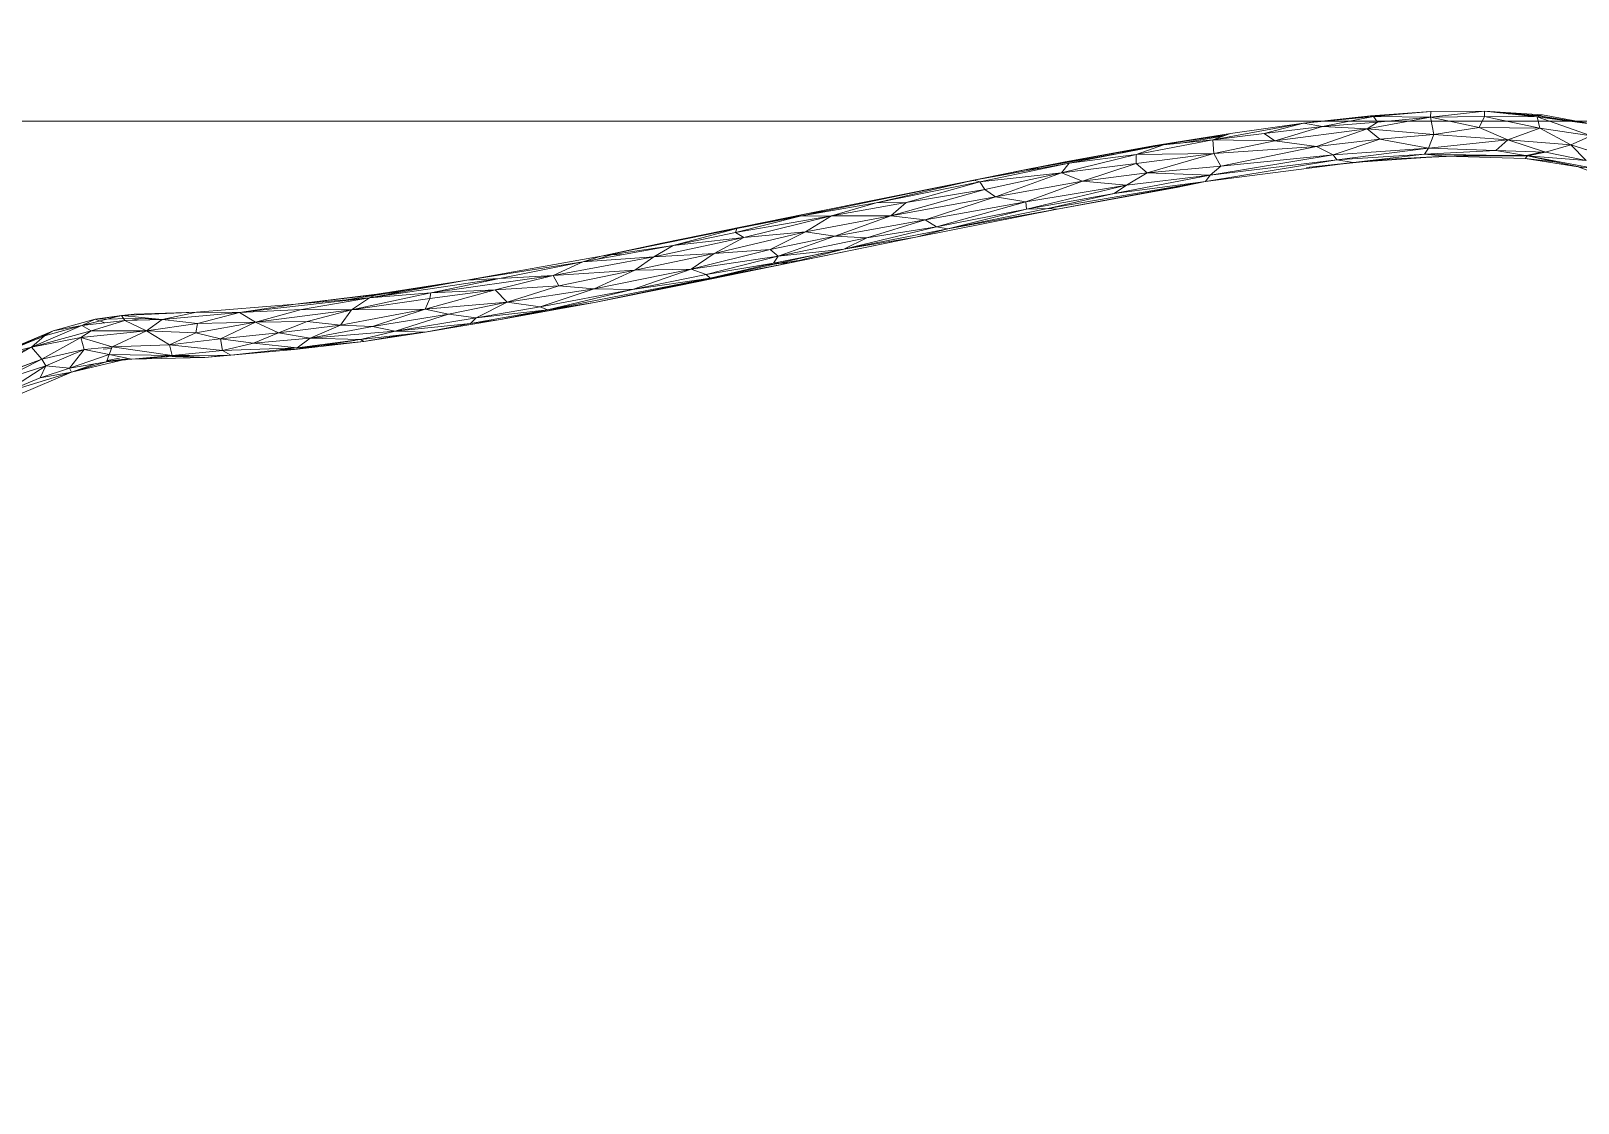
# Model space of a CAD drawing. Header units: inches. Extents: x -1767 to 184, y -1065 to 157.
# Drawn here: x -700.45 to -691.51, y -215.67 to -209.48 of the extents above; entities that cross this region are included whole.
import ezdxf

# ---------------------------------------------------------------- set-up
doc = ezdxf.new("R2010")
doc.units = ezdxf.units.IN
doc.header["$MEASUREMENT"] = 0
for name, color, linetype, lineweight in [('A-DETL-GENF', 92, 'Continuous', 9), ('E-LITE-EQPM', 33, 'Continuous', 9), ('G-IMPT', 8, 'Continuous', 9)]:
    doc.layers.add(name, color=color, linetype=linetype, lineweight=lineweight)

# ---------------------------------------------------------------- blocks, each defined once
blk = doc.blocks.new('flos_pendant16 - flos_pendant - 3D View - _3D__dwg_FLOS_AIM_Pendant_Lamps_dwg-2425-_3D_-5700993-FIRST FLOOR')
at = {"layer": 'G-IMPT'}
for p, q in [((29.418, 14.076), (28.189, 13.851)), ((29.418, 14.076), (28.428, 13.936)), ((29.418, 14.076), (28.887, 13.936)), ((30.328, 14.173), (29.418, 14.076)), ((29.418, 14.076), (30.369, 14.164)), ((29.418, 14.076), (29.676, 14.032)), ((29.676, 14.032), (30.369, 14.164)), ((29.676, 14.032), (30.421, 14.087)), ((30.328, 14.173), (29.964, 14.127)), ((30.328, 14.173), (30.098, 14.139)), ((30.098, 14.139), (30.328, 14.173)), ((30.281, 13.997), (31.141, 14.156)), ((30.281, 13.997), (30.421, 14.087)), ((30.328, 14.173), (31.147, 14.233)), ((30.328, 14.173), (30.585, 14.184)), ((30.585, 14.184), (30.328, 14.173)), ((30.328, 14.173), (30.468, 14.173)), ((30.328, 14.173), (30.468, 14.173)), ((31.147, 14.233), (30.369, 14.164)), ((31.147, 14.233), (30.369, 14.164)), ((31.141, 14.156), (30.369, 14.164)), ((30.421, 14.087), (30.369, 14.164)), ((31.141, 14.156), (30.421, 14.087)), ((31.141, 14.156), (31.873, 14.236)), ((31.141, 14.156), (31.147, 14.233)), ((31.141, 14.156), (31.873, 14.167)), ((31.801, 14.016), (31.141, 14.156)), ((31.188, 13.922), (31.141, 14.156)), ((31.873, 14.236), (31.147, 14.233)), ((31.801, 14.016), (31.873, 14.167)), ((31.801, 14.016), (31.873, 14.167)), ((31.873, 14.236), (32.659, 14.186)), ((31.873, 14.236), (31.873, 14.167)), ((31.873, 14.236), (32.582, 14.181)), ((31.873, 14.236), (32.59, 14.162)), ((31.873, 14.167), (32.623, 14.005)), ((31.873, 14.167), (32.59, 14.162)), ((31.873, 14.167), (32.623, 14.005)), ((32.582, 14.181), (32.195, 14.203)), ((32.41, 14.18), (32.582, 14.181)), ((32.471, 14.174), (32.582, 14.181)), ((32.471, 14.174), (32.582, 14.181)), ((32.582, 14.181), (32.659, 14.186)), ((32.582, 14.181), (32.87, 14.124)), ((32.582, 14.181), (33.371, 14.057)), ((32.87, 14.124), (32.582, 14.181)), ((32.59, 14.162), (32.659, 14.186)), ((33.371, 14.057), (32.59, 14.162)), ((33.319, 13.903), (32.59, 14.162)), ((32.623, 14.005), (32.59, 14.162)), ((33.371, 14.057), (32.659, 14.186)), ((27.149, 13.65), (28.189, 13.851)), ((28.189, 13.851), (27.149, 13.65)), ((27.383, 13.766), (28.428, 13.936)), ((27.383, 13.766), (28.366, 13.914)), ((27.521, 13.782), (28.428, 13.936)), ((27.521, 13.782), (28.189, 13.851)), ((27.754, 13.806), (28.33, 13.901)), ((27.754, 13.806), (28.33, 13.901)), ((28.887, 13.936), (28.189, 13.851)), ((28.189, 13.851), (28.428, 13.936)), ((29.03, 13.837), (28.189, 13.851)), ((28.205, 13.664), (28.189, 13.851)), ((28.189, 13.851), (28.205, 13.664)), ((29.03, 13.837), (28.189, 13.851)), ((29.676, 14.032), (28.887, 13.936)), ((28.887, 13.936), (29.676, 14.032)), ((29.03, 13.837), (28.887, 13.936)), ((29.03, 13.837), (28.887, 13.936)), ((29.03, 13.837), (29.676, 14.032)), ((30.281, 13.997), (29.03, 13.837)), ((30.281, 13.997), (29.03, 13.837)), ((30.281, 13.997), (29.594, 13.758)), ((29.594, 13.758), (30.281, 13.997)), ((29.594, 13.758), (30.454, 13.859)), ((30.281, 13.997), (29.676, 14.032)), ((29.824, 13.645), (30.454, 13.859)), ((30.281, 13.997), (31.188, 13.922)), ((30.281, 13.997), (30.454, 13.859)), ((30.281, 13.997), (30.454, 13.859)), ((31.188, 13.922), (30.281, 13.997)), ((31.188, 13.922), (30.454, 13.859)), ((30.454, 13.859), (31.188, 13.922)), ((31.117, 13.738), (30.454, 13.859)), ((31.117, 13.738), (30.454, 13.859)), ((31.117, 13.738), (31.188, 13.922)), ((31.117, 13.738), (32.189, 13.851)), ((31.801, 14.016), (31.188, 13.922)), ((31.188, 13.922), (32.189, 13.851)), ((31.801, 14.016), (32.189, 13.851)), ((31.801, 14.016), (32.623, 14.005)), ((32.189, 13.851), (31.801, 14.016)), ((32.623, 14.005), (31.801, 14.016)), ((32.027, 13.705), (32.189, 13.851)), ((32.189, 13.851), (32.027, 13.705)), ((32.189, 13.851), (32.623, 14.005)), ((32.623, 14.005), (32.189, 13.851)), ((32.189, 13.851), (32.7, 13.683)), ((32.189, 13.851), (33.047, 13.782)), ((32.7, 13.683), (32.189, 13.851)), ((32.189, 13.851), (33.047, 13.782)), ((33.047, 13.782), (32.623, 14.005)), ((33.319, 13.903), (32.623, 14.005)), ((33.047, 13.782), (33.319, 13.903)), ((25.637, 13.444), (27.383, 13.766)), ((25.637, 13.444), (26.858, 13.657)), ((26.138, 13.4), (27.149, 13.65)), ((27.149, 13.65), (26.138, 13.4)), ((26.187, 13.549), (27.521, 13.782)), ((27.383, 13.766), (26.187, 13.549)), ((26.242, 13.535), (27.521, 13.782)), ((26.242, 13.535), (27.149, 13.65)), ((26.242, 13.535), (27.149, 13.65)), ((27.383, 13.766), (26.96, 13.675)), ((27.521, 13.782), (27.149, 13.65)), ((27.149, 13.65), (28.205, 13.664)), ((27.149, 13.527), (28.205, 13.664)), ((28.205, 13.664), (27.149, 13.527)), ((27.149, 13.65), (27.149, 13.527)), ((28.205, 13.664), (27.301, 13.4)), ((27.301, 13.4), (28.205, 13.664)), ((27.383, 13.766), (27.521, 13.782)), ((28.153, 13.37), (29.824, 13.645)), ((29.03, 13.837), (28.205, 13.664)), ((29.594, 13.758), (28.205, 13.664)), ((28.205, 13.664), (29.594, 13.758)), ((28.299, 13.491), (28.205, 13.664)), ((29.594, 13.758), (28.299, 13.491)), ((28.299, 13.491), (29.824, 13.645)), ((29.03, 13.837), (29.594, 13.758)), ((29.594, 13.758), (29.824, 13.645)), ((31.117, 13.738), (29.824, 13.645)), ((29.824, 13.645), (31.117, 13.738)), ((29.871, 13.579), (29.824, 13.645)), ((31.117, 13.738), (29.871, 13.579)), ((29.871, 13.579), (31.117, 13.738)), ((31.059, 13.653), (29.871, 13.579)), ((31.059, 13.653), (29.871, 13.579)), ((31.059, 13.653), (30.091, 13.543)), ((31.713, 13.639), (30.583, 13.587)), ((31.059, 13.653), (31.117, 13.738)), ((32.027, 13.705), (31.059, 13.653)), ((31.059, 13.653), (32.458, 13.634)), ((31.059, 13.653), (31.342, 13.628)), ((32.458, 13.634), (31.059, 13.653)), ((32.027, 13.705), (31.117, 13.738)), ((31.342, 13.628), (31.713, 13.639)), ((31.851, 13.631), (31.713, 13.639)), ((31.713, 13.639), (32.445, 13.637)), ((32.027, 13.705), (32.458, 13.634)), ((32.027, 13.705), (32.7, 13.683)), ((32.027, 13.705), (32.458, 13.634)), ((32.684, 13.689), (32.445, 13.637)), ((32.458, 13.634), (32.7, 13.683)), ((32.7, 13.683), (33.047, 13.782)), ((33.253, 13.571), (32.7, 13.683)), ((33.693, 13.576), (33.047, 13.782)), ((33.253, 13.571), (33.047, 13.782)), ((25.637, 13.444), (24.744, 13.263)), ((26.187, 13.549), (24.95, 13.301)), ((26.242, 13.535), (24.95, 13.301)), ((25.637, 13.444), (24.95, 13.301)), ((25.637, 13.444), (24.95, 13.301)), ((26.242, 13.535), (25.03, 13.279)), ((25.637, 13.444), (26.187, 13.549)), ((25.637, 13.444), (25.852, 13.464)), ((26.138, 13.4), (26.242, 13.535)), ((26.138, 13.4), (26.242, 13.535)), ((26.138, 13.4), (27.149, 13.527)), ((26.421, 13.29), (27.149, 13.527)), ((27.149, 13.527), (27.301, 13.4)), ((27.301, 13.4), (27.149, 13.527)), ((28.299, 13.491), (27.301, 13.4)), ((28.09, 13.282), (29.871, 13.579)), ((28.09, 13.282), (30.091, 13.543)), ((30.091, 13.543), (28.09, 13.282)), ((29.871, 13.579), (28.153, 13.37)), ((28.299, 13.491), (28.153, 13.37)), ((29.459, 13.474), (30.583, 13.587)), ((29.459, 13.474), (30.091, 13.543)), ((29.871, 13.579), (30.091, 13.543)), ((30.258, 13.554), (29.915, 13.52)), ((31.342, 13.628), (30.091, 13.543)), ((30.091, 13.543), (30.583, 13.587)), ((31.342, 13.628), (30.583, 13.587)), ((31.356, 13.623), (31.061, 13.609)), ((32.458, 13.634), (31.342, 13.628)), ((31.342, 13.628), (32.425, 13.595)), ((31.342, 13.628), (32.425, 13.595)), ((32.458, 13.634), (32.425, 13.595)), ((32.425, 13.595), (33.143, 13.485)), ((32.425, 13.595), (32.829, 13.549)), ((32.829, 13.549), (32.425, 13.595)), ((32.829, 13.549), (32.445, 13.637)), ((32.458, 13.634), (33.143, 13.485)), ((32.458, 13.634), (33.346, 13.463)), ((32.458, 13.634), (33.253, 13.571)), ((33.198, 13.474), (32.829, 13.549)), ((33.143, 13.485), (32.829, 13.549)), ((33.786, 13.241), (33.143, 13.485)), ((33.198, 13.474), (33.143, 13.485)), ((33.143, 13.485), (33.346, 13.463)), ((24.95, 13.301), (22.594, 12.815)), ((24.95, 13.301), (22.674, 12.845)), ((24.744, 13.263), (22.674, 12.845)), ((22.674, 12.845), (24.744, 13.263)), ((23.622, 12.993), (24.95, 13.301)), ((23.622, 12.993), (25.03, 13.279)), ((25.03, 13.279), (23.622, 12.993)), ((25.03, 13.279), (24.032, 12.999)), ((24.032, 12.999), (25.03, 13.279)), ((24.744, 13.263), (24.602, 13.229)), ((24.95, 13.301), (24.744, 13.263)), ((24.95, 13.298), (24.744, 13.263)), ((24.95, 13.301), (25.03, 13.279)), ((26.138, 13.4), (25.03, 13.279)), ((26.138, 13.4), (25.03, 13.279)), ((25.098, 13.177), (25.03, 13.279)), ((26.138, 13.4), (25.098, 13.177)), ((25.098, 13.177), (26.138, 13.4)), ((25.244, 13.076), (26.138, 13.4)), ((26.138, 13.4), (25.244, 13.076)), ((26.421, 13.29), (25.244, 13.076)), ((25.654, 13.01), (26.421, 13.29)), ((27.02, 13.235), (25.654, 13.01)), ((25.662, 12.908), (27.02, 13.235)), ((25.662, 12.908), (27.02, 13.235)), ((25.953, 12.916), (28.09, 13.282)), ((26.077, 12.908), (28.09, 13.282)), ((26.077, 12.908), (28.09, 13.282)), ((26.421, 13.29), (26.138, 13.4)), ((26.421, 13.29), (27.301, 13.4)), ((27.02, 13.235), (26.421, 13.29)), ((26.421, 13.29), (27.02, 13.235)), ((26.85, 13.12), (28.153, 13.37)), ((26.85, 13.12), (28.09, 13.282)), ((26.85, 13.12), (27.02, 13.235)), ((27.02, 13.235), (26.85, 13.12)), ((27.02, 13.235), (27.301, 13.4)), ((27.02, 13.235), (28.153, 13.37)), ((28.153, 13.37), (27.301, 13.4)), ((28.09, 13.282), (27.697, 13.205)), ((28.09, 13.282), (28.153, 13.37)), ((23.823, 12.82), (25.098, 13.177)), ((25.244, 13.076), (23.823, 12.82)), ((25.098, 13.177), (24.032, 12.999)), ((25.098, 13.177), (24.032, 12.999)), ((25.244, 13.076), (24.29, 12.765)), ((25.654, 13.01), (24.29, 12.765)), ((25.654, 13.01), (24.444, 12.669)), ((25.244, 13.076), (25.098, 13.177)), ((25.244, 13.076), (25.098, 13.177)), ((25.654, 13.01), (25.244, 13.076)), ((25.662, 12.908), (25.654, 13.01)), ((25.662, 12.908), (26.85, 13.12)), ((25.662, 12.908), (26.85, 13.12)), ((25.953, 12.916), (26.85, 13.12)), ((26.077, 12.908), (27.697, 13.205)), ((27.697, 13.205), (26.077, 12.908)), ((22.674, 12.845), (20.716, 12.446)), ((23.017, 12.82), (21.717, 12.592)), ((22.594, 12.815), (21.717, 12.592)), ((22.674, 12.845), (21.736, 12.647)), ((22.594, 12.815), (21.736, 12.647)), ((23.017, 12.82), (21.829, 12.523)), ((22.674, 12.845), (22.347, 12.766)), ((23.622, 12.993), (22.594, 12.815)), ((23.017, 12.82), (22.594, 12.815)), ((23.017, 12.82), (22.594, 12.815)), ((23.823, 12.82), (22.668, 12.603)), ((23.017, 12.82), (22.668, 12.603)), ((22.668, 12.603), (23.017, 12.82)), ((22.674, 12.845), (22.91, 12.88)), ((24.032, 12.999), (23.017, 12.82)), ((23.622, 12.993), (23.017, 12.82)), ((23.622, 12.993), (23.017, 12.82)), ((23.823, 12.82), (23.017, 12.82)), ((23.823, 12.82), (23.064, 12.542)), ((23.622, 12.993), (24.032, 12.999)), ((24.032, 12.999), (23.622, 12.993)), ((23.823, 12.82), (24.032, 12.999)), ((23.823, 12.82), (24.29, 12.765)), ((23.823, 12.82), (24.29, 12.765)), ((26.077, 12.908), (24.161, 12.529)), ((26.077, 12.908), (24.161, 12.529)), ((25.662, 12.908), (24.444, 12.669)), ((25.953, 12.916), (24.598, 12.644)), ((25.662, 12.908), (24.598, 12.644)), ((24.598, 12.644), (26.077, 12.908)), ((25.953, 12.916), (25.662, 12.908)), ((25.953, 12.916), (26.077, 12.908)), ((26.077, 12.908), (25.953, 12.916)), ((19.894, 12.273), (21.736, 12.647)), ((21.736, 12.647), (20.716, 12.446)), ((21.736, 12.647), (20.87, 12.416)), ((21.717, 12.592), (20.87, 12.416)), ((20.87, 12.416), (21.717, 12.592)), ((22.668, 12.603), (21.428, 12.309)), ((21.717, 12.592), (21.736, 12.647)), ((21.717, 12.592), (21.829, 12.523)), ((22.668, 12.603), (21.829, 12.523)), ((22.668, 12.603), (22.187, 12.364)), ((23.064, 12.542), (22.668, 12.603)), ((23.064, 12.542), (22.668, 12.603)), ((24.29, 12.765), (23.064, 12.542)), ((24.444, 12.669), (23.185, 12.369)), ((23.185, 12.369), (24.444, 12.669)), ((24.598, 12.644), (23.185, 12.369)), ((24.598, 12.644), (23.185, 12.369)), ((24.29, 12.765), (23.498, 12.52)), ((24.444, 12.669), (23.498, 12.52)), ((24.598, 12.644), (24.161, 12.529)), ((24.161, 12.529), (24.598, 12.644)), ((24.444, 12.669), (24.29, 12.765)), ((24.598, 12.644), (24.444, 12.669)), ((24.444, 12.669), (24.598, 12.644)), ((19.644, 12.196), (20.87, 12.416)), ((19.894, 12.273), (20.716, 12.446)), ((19.894, 12.273), (20.87, 12.416)), ((20.716, 12.446), (20.414, 12.378)), ((21.829, 12.523), (20.609, 12.265)), ((20.609, 12.265), (20.87, 12.416)), ((20.821, 12.461), (20.716, 12.446)), ((21.829, 12.523), (20.87, 12.416)), ((21.428, 12.309), (21.829, 12.523)), ((23.064, 12.542), (22.187, 12.364)), ((22.187, 12.364), (23.064, 12.542)), ((23.064, 12.542), (22.294, 12.27)), ((23.064, 12.542), (22.294, 12.27)), ((23.498, 12.52), (22.294, 12.27)), ((22.294, 12.27), (23.498, 12.52)), ((24.161, 12.529), (22.434, 12.177)), ((24.161, 12.529), (22.434, 12.177)), ((24.161, 12.529), (22.72, 12.234)), ((23.498, 12.52), (23.064, 12.542)), ((23.498, 12.52), (23.064, 12.542)), ((24.161, 12.529), (23.185, 12.369)), ((24.161, 12.529), (23.185, 12.369)), ((23.498, 12.52), (23.185, 12.369)), ((23.498, 12.52), (23.185, 12.369)), ((18.071, 11.948), (19.894, 12.273)), ((18.071, 11.946), (19.894, 12.273)), ((19.894, 12.273), (18.071, 11.946)), ((18.071, 11.946), (19.644, 12.196)), ((18.071, 11.946), (19.644, 12.196)), ((19.644, 12.196), (18.514, 11.97)), ((19.644, 12.196), (18.514, 11.97)), ((19.245, 12.009), (20.609, 12.265)), ((20.609, 12.265), (19.245, 12.009)), ((19.245, 12.009), (19.644, 12.196)), ((19.245, 12.009), (19.644, 12.196)), ((19.644, 12.196), (19.894, 12.273)), ((19.644, 12.196), (20.609, 12.265)), ((19.857, 12.234), (20.029, 12.292)), ((20.029, 12.292), (19.857, 12.234)), ((20.196, 12.295), (20.029, 12.292)), ((20.029, 12.292), (20.196, 12.295)), ((20.35, 12.08), (21.428, 12.309)), ((20.35, 12.08), (20.609, 12.265)), ((21.428, 12.309), (20.609, 12.265)), ((22.72, 12.234), (20.834, 11.858)), ((22.72, 12.234), (20.952, 11.872)), ((22.434, 12.177), (20.952, 11.872)), ((22.187, 12.364), (21.115, 12.097)), ((21.428, 12.309), (21.115, 12.097)), ((22.294, 12.27), (21.115, 12.097)), ((22.294, 12.27), (21.321, 12.023)), ((22.231, 12.177), (21.321, 12.023)), ((22.434, 12.177), (21.373, 11.973)), ((22.231, 12.177), (21.373, 11.973)), ((22.187, 12.364), (21.428, 12.309)), ((22.294, 12.27), (22.187, 12.364)), ((23.185, 12.369), (22.231, 12.177)), ((22.231, 12.177), (23.185, 12.369)), ((22.294, 12.27), (22.231, 12.177)), ((22.434, 12.177), (22.231, 12.177)), ((22.919, 12.315), (22.247, 12.163)), ((22.572, 12.212), (22.247, 12.163)), ((23.185, 12.369), (22.294, 12.27)), ((23.185, 12.369), (22.294, 12.27)), ((23.185, 12.369), (22.434, 12.177)), ((18.514, 11.97), (16.752, 11.707)), ((19.245, 12.009), (17.585, 11.775)), ((17.585, 11.775), (18.514, 11.97)), ((18.071, 11.946), (18.514, 11.97)), ((18.514, 11.97), (18.071, 11.946)), ((18.456, 11.814), (19.245, 12.009)), ((19.245, 12.009), (18.456, 11.814)), ((19.245, 12.009), (18.514, 11.97)), ((19.245, 12.009), (18.514, 11.97)), ((19.168, 11.544), (21.373, 11.973)), ((19.245, 12.009), (20.35, 12.08)), ((19.245, 12.009), (19.319, 11.869)), ((19.245, 12.009), (19.319, 11.869)), ((20.35, 12.08), (19.319, 11.869)), ((21.115, 12.097), (19.798, 11.828)), ((21.115, 12.097), (19.798, 11.828)), ((20.35, 12.08), (19.798, 11.828)), ((19.798, 11.828), (20.35, 12.08)), ((21.373, 11.973), (19.806, 11.646)), ((21.115, 12.097), (20.32, 11.819)), ((20.32, 11.819), (21.115, 12.097)), ((21.321, 12.023), (20.32, 11.819)), ((21.321, 12.023), (20.32, 11.819)), ((21.373, 11.973), (20.32, 11.819)), ((20.35, 12.08), (21.115, 12.097)), ((20.35, 12.08), (21.115, 12.097)), ((22.247, 12.163), (20.834, 11.858)), ((20.952, 11.872), (21.373, 11.973)), ((21.321, 12.023), (21.115, 12.097)), ((21.321, 12.023), (21.115, 12.097)), ((21.321, 12.023), (21.373, 11.973)), ((21.373, 11.973), (21.321, 12.023)), ((22.142, 12.156), (22.247, 12.163)), ((16.982, 11.764), (15.751, 11.619)), ((16.982, 11.764), (15.751, 11.619)), ((16.853, 11.756), (15.751, 11.619)), ((16.982, 11.764), (16.437, 11.679)), ((16.982, 11.764), (16.437, 11.679)), ((17.585, 11.775), (16.51, 11.544)), ((16.51, 11.544), (17.585, 11.775)), ((18.071, 11.946), (16.752, 11.707)), ((17.585, 11.775), (16.752, 11.707)), ((16.752, 11.707), (16.853, 11.756)), ((18.071, 11.948), (16.853, 11.756)), ((18.071, 11.946), (16.853, 11.756)), ((16.982, 11.764), (16.853, 11.756)), ((18.071, 11.948), (16.982, 11.764)), ((17.207, 11.789), (16.982, 11.764)), ((18.456, 11.814), (17.51, 11.555)), ((18.456, 11.814), (17.571, 11.696)), ((17.571, 11.696), (18.456, 11.814)), ((17.571, 11.696), (17.585, 11.775)), ((17.585, 11.775), (17.571, 11.696)), ((18.456, 11.814), (17.585, 11.775)), ((18.456, 11.814), (17.585, 11.775)), ((18.456, 11.814), (19.319, 11.869)), ((18.456, 11.814), (18.618, 11.649)), ((18.618, 11.649), (19.319, 11.869)), ((18.618, 11.649), (19.798, 11.828)), ((18.618, 11.649), (19.798, 11.828)), ((19.069, 11.586), (19.798, 11.828)), ((19.069, 11.586), (20.32, 11.819)), ((19.168, 11.544), (20.32, 11.819)), ((19.319, 11.869), (19.798, 11.828)), ((20.32, 11.819), (19.798, 11.828)), ((19.798, 11.828), (20.32, 11.819)), ((20.952, 11.872), (19.806, 11.646)), ((20.553, 11.802), (20.834, 11.858)), ((20.834, 11.858), (20.553, 11.802)), ((20.834, 11.858), (20.952, 11.872)), ((15.751, 11.619), (14.409, 11.511)), ((16.752, 11.707), (14.989, 11.506)), ((14.989, 11.506), (16.752, 11.707)), ((15.751, 11.619), (14.989, 11.506)), ((15.833, 11.55), (14.989, 11.506)), ((15.833, 11.55), (15.206, 11.379)), ((16.51, 11.544), (15.206, 11.379)), ((16.752, 11.707), (15.751, 11.619)), ((16.752, 11.707), (15.833, 11.55)), ((16.752, 11.707), (15.833, 11.55)), ((16.51, 11.544), (15.833, 11.55)), ((16.51, 11.544), (15.91, 11.385)), ((17.51, 11.555), (16.361, 11.338)), ((16.51, 11.544), (16.361, 11.338)), ((16.752, 11.707), (16.51, 11.544)), ((16.51, 11.544), (16.752, 11.707)), ((17.571, 11.696), (16.51, 11.544)), ((17.51, 11.555), (16.51, 11.544)), ((17.51, 11.555), (16.793, 11.319)), ((17.51, 11.555), (17.571, 11.696)), ((17.51, 11.555), (18.618, 11.649)), ((17.51, 11.555), (17.824, 11.484)), ((17.51, 11.555), (17.824, 11.484)), ((18.618, 11.649), (17.824, 11.484)), ((19.168, 11.544), (18.121, 11.36)), ((18.618, 11.649), (18.2, 11.437)), ((18.2, 11.437), (19.069, 11.586)), ((19.069, 11.586), (18.2, 11.437)), ((18.2, 11.437), (19.168, 11.544)), ((18.53, 11.415), (19.806, 11.646)), ((18.53, 11.415), (19.596, 11.613)), ((19.168, 11.544), (18.53, 11.415)), ((18.618, 11.649), (19.069, 11.586)), ((19.069, 11.586), (19.168, 11.544)), ((19.168, 11.544), (19.806, 11.646)), ((19.168, 11.544), (19.806, 11.646)), ((12.171, 11.036), (12.85, 11.333)), ((12.85, 11.333), (12.171, 11.036)), ((12.85, 11.333), (12.347, 11.19)), ((12.463, 11.258), (13.032, 11.418)), ((12.463, 11.258), (12.85, 11.333)), ((13.392, 11.467), (12.85, 11.333)), ((12.85, 11.332), (13.032, 11.418)), ((13.032, 11.418), (12.85, 11.333)), ((13.032, 11.418), (12.85, 11.332)), ((13.436, 11.401), (12.85, 11.333)), ((12.979, 11.258), (12.85, 11.333)), ((13.436, 11.401), (12.979, 11.258)), ((13.392, 11.467), (13.032, 11.418)), ((13.363, 11.459), (13.032, 11.418)), ((13.645, 11.429), (13.032, 11.418)), ((13.032, 11.418), (13.166, 11.37)), ((14.409, 11.511), (13.392, 11.467)), ((13.562, 11.484), (13.392, 11.467)), ((13.942, 11.412), (13.392, 11.467)), ((13.436, 11.401), (13.392, 11.467)), ((13.942, 11.412), (13.436, 11.401)), ((13.73, 11.258), (13.436, 11.401)), ((13.562, 11.484), (13.45, 11.47)), ((13.562, 11.484), (13.45, 11.47)), ((13.645, 11.429), (13.536, 11.404)), ((14.409, 11.511), (13.562, 11.484)), ((13.888, 11.489), (13.562, 11.484)), ((13.863, 11.42), (13.645, 11.429)), ((13.645, 11.429), (13.863, 11.42)), ((13.942, 11.412), (13.73, 11.258)), ((13.942, 11.412), (13.73, 11.258)), ((14.42, 11.357), (13.73, 11.258)), ((13.73, 11.258), (14.42, 11.357)), ((14.409, 11.511), (13.942, 11.412)), ((14.989, 11.506), (13.942, 11.412)), ((14.42, 11.357), (13.942, 11.412)), ((14.42, 11.357), (13.942, 11.412)), ((15.206, 11.379), (14.398, 11.231)), ((14.398, 11.231), (15.206, 11.379)), ((14.398, 11.231), (14.42, 11.357)), ((14.398, 11.231), (14.42, 11.357)), ((14.989, 11.506), (14.409, 11.511)), ((14.989, 11.506), (14.409, 11.511)), ((14.989, 11.506), (14.42, 11.357)), ((14.989, 11.506), (14.42, 11.357)), ((15.206, 11.379), (14.42, 11.357)), ((15.206, 11.379), (14.734, 11.151)), ((15.206, 11.379), (14.734, 11.151)), ((14.989, 11.506), (15.206, 11.379)), ((15.91, 11.385), (15.206, 11.379)), ((15.206, 11.379), (15.517, 11.234)), ((15.91, 11.385), (15.517, 11.234)), ((16.361, 11.338), (15.517, 11.234)), ((16.361, 11.338), (15.91, 11.385)), ((15.949, 11.162), (16.361, 11.338)), ((16.793, 11.319), (16.361, 11.338)), ((17.824, 11.484), (16.793, 11.319)), ((17.824, 11.484), (16.793, 11.319)), ((17.824, 11.484), (17.103, 11.256)), ((17.103, 11.256), (17.824, 11.484)), ((18.2, 11.437), (17.103, 11.256)), ((17.103, 11.256), (18.2, 11.437)), ((18.121, 11.36), (17.103, 11.256)), ((18.53, 11.415), (17.508, 11.242)), ((18.121, 11.36), (17.508, 11.242)), ((18.2, 11.437), (17.824, 11.484)), ((18.2, 11.437), (18.121, 11.36)), ((18.121, 11.36), (18.53, 11.415)), ((18.53, 11.415), (18.121, 11.361)), ((11.685, 10.92), (12.463, 11.258)), ((11.685, 10.92), (12.347, 11.19)), ((11.828, 10.992), (12.463, 11.258)), ((12.171, 11.036), (12.979, 11.258)), ((12.171, 11.036), (12.347, 11.19)), ((12.171, 11.036), (12.839, 11.17)), ((12.463, 11.258), (12.255, 11.152)), ((12.463, 11.258), (12.255, 11.152)), ((12.839, 11.17), (12.309, 10.876)), ((12.463, 11.258), (12.347, 11.19)), ((13.73, 11.258), (12.839, 11.17)), ((12.839, 11.17), (12.979, 11.258)), ((13.265, 11.041), (12.839, 11.17)), ((12.839, 11.17), (12.883, 11.008)), ((13.73, 11.258), (12.979, 11.258)), ((13.73, 11.258), (13.265, 11.041)), ((14.398, 11.231), (13.73, 11.258)), ((14.041, 11.069), (13.73, 11.258)), ((14.398, 11.231), (13.73, 11.258)), ((13.73, 11.258), (14.041, 11.069)), ((14.398, 11.231), (14.041, 11.069)), ((14.041, 11.069), (14.398, 11.231)), ((14.734, 11.151), (14.041, 11.069)), ((14.734, 11.151), (14.041, 11.069)), ((14.734, 11.151), (14.398, 11.231)), ((14.734, 11.151), (14.398, 11.231)), ((15.517, 11.234), (14.734, 11.151)), ((14.758, 10.994), (14.734, 11.151)), ((15.182, 11.093), (14.734, 11.151)), ((14.734, 11.151), (15.182, 11.093)), ((14.758, 10.994), (14.734, 11.151)), ((15.182, 11.093), (15.517, 11.234)), ((15.949, 11.162), (15.182, 11.093)), ((15.949, 11.162), (15.517, 11.234)), ((16.551, 11.127), (15.737, 11.005)), ((15.949, 11.162), (15.773, 11.03)), ((16.633, 11.14), (15.773, 11.03)), ((16.793, 11.319), (15.949, 11.162)), ((17.103, 11.256), (15.949, 11.162)), ((16.633, 11.14), (15.949, 11.162)), ((17.103, 11.256), (16.633, 11.14)), ((17.508, 11.242), (16.633, 11.14)), ((16.633, 11.14), (16.677, 11.115)), ((17.508, 11.242), (16.677, 11.115)), ((17.228, 11.209), (16.677, 11.115)), ((17.103, 11.256), (16.793, 11.319)), ((16.793, 11.319), (17.103, 11.256)), ((17.508, 11.242), (17.103, 11.256)), ((11.041, 10.406), (12.171, 11.036)), ((11.547, 10.766), (12.171, 11.036)), ((12.171, 11.036), (11.685, 10.92)), ((12.171, 11.036), (12.309, 10.876)), ((12.883, 11.008), (12.309, 10.876)), ((12.364, 10.786), (12.883, 11.008)), ((12.883, 11.008), (12.683, 10.753)), ((13.224, 10.939), (12.683, 10.753)), ((13.265, 11.041), (12.883, 11.008)), ((12.883, 11.008), (13.224, 10.939)), ((13.224, 10.939), (12.883, 11.008)), ((13.256, 11.019), (13.142, 11.011)), ((13.256, 11.019), (13.142, 11.011)), ((13.224, 10.939), (13.188, 10.841)), ((13.265, 11.041), (13.224, 10.939)), ((14.076, 10.926), (13.224, 10.939)), ((13.532, 10.874), (13.224, 10.939)), ((14.041, 11.069), (13.265, 11.041)), ((14.076, 10.926), (13.265, 11.041)), ((14.076, 10.926), (13.532, 10.874)), ((14.079, 10.912), (13.532, 10.874)), ((14.079, 10.912), (13.743, 10.894)), ((13.743, 10.894), (14.079, 10.912)), ((14.758, 10.994), (14.041, 11.069)), ((14.041, 11.069), (14.076, 10.926)), ((14.041, 11.069), (14.076, 10.926)), ((14.041, 11.069), (14.758, 10.994)), ((14.758, 10.994), (14.076, 10.926)), ((14.076, 10.926), (14.758, 10.994)), ((14.874, 10.931), (14.076, 10.926)), ((14.522, 10.898), (14.076, 10.926)), ((14.316, 10.927), (14.079, 10.912)), ((14.522, 10.898), (14.079, 10.912)), ((15.737, 11.005), (14.522, 10.898)), ((14.824, 10.931), (14.522, 10.898)), ((14.874, 10.931), (14.522, 10.898)), ((14.758, 10.994), (15.182, 11.093)), ((15.773, 11.03), (14.758, 10.994)), ((14.758, 10.994), (14.874, 10.931)), ((14.758, 10.994), (14.874, 10.931)), ((15.773, 11.03), (14.874, 10.931)), ((15.737, 11.005), (14.874, 10.931)), ((15.773, 11.03), (15.182, 11.093)), ((15.737, 11.005), (15.548, 11.005)), ((15.737, 11.005), (16.677, 11.115)), ((15.998, 11.059), (15.737, 11.005)), ((16.677, 11.115), (15.773, 11.03)), ((11.041, 10.406), (12.309, 10.876)), ((11.726, 10.582), (12.309, 10.876)), ((11.726, 10.582), (12.364, 10.786)), ((11.797, 10.42), (12.364, 10.786)), ((12.364, 10.786), (12.289, 10.621)), ((12.289, 10.621), (12.683, 10.753)), ((12.364, 10.786), (12.309, 10.876)), ((12.364, 10.786), (12.683, 10.753)), ((13.188, 10.841), (12.683, 10.753)), ((12.683, 10.753), (12.71, 10.698)), ((13.472, 10.879), (12.71, 10.698)), ((13.188, 10.841), (12.71, 10.698)), ((13.043, 10.815), (12.71, 10.698)), ((13.041, 10.815), (12.71, 10.699)), ((12.71, 10.699), (13.041, 10.815)), ((13.043, 10.815), (12.71, 10.698)), ((13.472, 10.879), (13.188, 10.841)), ((13.532, 10.874), (13.188, 10.841)), ((13.472, 10.879), (13.192, 10.85)), ((13.192, 10.85), (13.472, 10.879)), ((13.363, 10.891), (13.195, 10.858)), ((13.363, 10.891), (13.195, 10.858)), ((14.522, 10.898), (13.532, 10.874)), ((11.797, 10.42), (12.71, 10.698)), ((11.797, 10.42), (12.71, 10.698)), ((11.797, 10.42), (12.289, 10.621)), ((12.012, 10.403), (12.71, 10.698)), ((12.289, 10.621), (12.71, 10.698))]:
    blk.add_line(p, q, dxfattribs=at)
at = {"layer": 'G-IMPT', "flags": 128}
for points in [[(29.676, 14.032), (29.418, 14.076), (28.189, 13.851)], [(28.887, 13.936), (29.418, 14.076), (28.428, 13.936)], [(29.418, 14.076), (30.328, 14.173), (29.964, 14.127)], [(29.418, 14.076), (30.369, 14.164), (29.676, 14.032), (30.421, 14.087)], [(30.281, 13.997), (31.141, 14.156), (30.421, 14.087), (30.281, 13.997)], [(30.421, 14.087), (30.369, 14.164), (31.141, 14.156), (31.147, 14.233), (30.328, 14.173)], [(31.873, 14.236), (32.59, 14.162), (31.873, 14.167), (31.873, 14.236), (31.141, 14.156), (31.188, 13.922)], [(31.188, 13.922), (31.801, 14.016), (31.141, 14.156), (31.873, 14.167)], [(32.582, 14.181), (32.659, 14.186), (31.873, 14.236), (31.147, 14.233)], [(31.873, 14.236), (32.582, 14.181), (32.195, 14.203)], [(32.41, 14.18), (32.582, 14.181), (33.371, 14.057)], [(32.425, 13.595), (32.458, 13.634), (33.346, 13.463), (33.143, 13.485), (32.458, 13.634), (33.253, 13.571), (33.047, 13.782), (33.319, 13.903), (32.59, 14.162), (33.371, 14.057)], [(33.047, 13.782), (32.623, 14.005), (32.59, 14.162), (32.659, 14.186), (33.371, 14.057)], [(28.428, 13.936), (27.383, 13.766), (28.366, 13.914)], [(28.189, 13.851), (27.521, 13.782), (28.428, 13.936), (28.189, 13.851), (28.887, 13.936)], [(30.281, 13.997), (29.676, 14.032), (29.03, 13.837), (28.205, 13.664)], [(29.594, 13.758), (30.454, 13.859), (29.824, 13.645)], [(33.047, 13.782), (33.693, 13.576), (33.319, 13.903), (32.623, 14.005)], [(26.858, 13.657), (25.637, 13.444), (26.187, 13.549), (27.383, 13.766), (25.637, 13.444), (25.852, 13.464)], [(26.187, 13.549), (27.521, 13.782), (26.242, 13.535)], [(27.149, 13.65), (27.521, 13.782), (27.383, 13.766), (26.96, 13.675)], [(27.149, 13.527), (27.149, 13.65), (28.205, 13.664)], [(28.153, 13.37), (29.824, 13.645), (29.871, 13.579)], [(28.205, 13.664), (28.299, 13.491), (29.594, 13.758), (29.03, 13.837)], [(28.299, 13.491), (29.824, 13.645), (29.594, 13.758)], [(29.871, 13.579), (30.091, 13.543), (31.059, 13.653)], [(31.851, 13.631), (31.713, 13.639), (31.342, 13.628), (30.091, 13.543)], [(31.059, 13.653), (31.342, 13.628), (32.458, 13.634)], [(32.445, 13.637), (31.713, 13.639), (31.491, 13.629)], [(32.458, 13.634), (32.7, 13.683), (32.027, 13.705)], [(32.829, 13.549), (32.445, 13.637), (32.684, 13.689)], [(33.253, 13.571), (32.7, 13.683), (33.047, 13.782)], [(23.622, 12.993), (24.95, 13.301), (26.187, 13.549)], [(25.03, 13.279), (26.242, 13.535), (24.95, 13.301), (24.744, 13.263), (24.602, 13.229)], [(24.95, 13.298), (24.744, 13.263), (25.637, 13.444)], [(25.953, 12.916), (28.09, 13.282), (28.153, 13.37), (28.299, 13.491)], [(28.299, 13.491), (27.301, 13.4), (28.153, 13.37), (27.02, 13.235), (27.301, 13.4)], [(28.09, 13.282), (29.871, 13.579), (28.153, 13.37)], [(32.425, 13.595), (33.143, 13.485), (32.829, 13.549), (33.198, 13.474)], [(22.594, 12.815), (24.95, 13.301), (22.674, 12.845)], [(24.95, 13.301), (25.03, 13.279), (25.098, 13.177)], [(25.244, 13.076), (26.421, 13.29), (27.301, 13.4)], [(27.02, 13.235), (25.654, 13.01), (26.421, 13.29)], [(27.697, 13.205), (28.09, 13.282), (26.85, 13.12), (28.153, 13.37)], [(25.098, 13.177), (23.823, 12.82), (25.244, 13.076), (24.29, 12.765), (25.654, 13.01), (25.244, 13.076)], [(24.598, 12.644), (25.662, 12.908), (24.444, 12.669), (25.654, 13.01), (25.662, 12.908)], [(26.85, 13.12), (25.953, 12.916), (25.662, 12.908)], [(20.35, 12.08), (21.428, 12.309), (22.668, 12.603), (23.823, 12.82)], [(22.594, 12.815), (21.736, 12.647), (22.674, 12.845), (20.716, 12.446)], [(23.622, 12.993), (22.594, 12.815), (21.717, 12.592)], [(21.717, 12.592), (23.017, 12.82), (21.829, 12.523)], [(22.91, 12.88), (22.674, 12.845), (22.347, 12.766)], [(23.017, 12.82), (24.032, 12.999), (23.823, 12.82)], [(24.29, 12.765), (23.064, 12.542), (23.823, 12.82), (23.017, 12.82)], [(25.953, 12.916), (24.598, 12.644), (26.077, 12.908)], [(21.829, 12.523), (21.717, 12.592), (21.736, 12.647), (19.894, 12.273)], [(20.87, 12.416), (21.736, 12.647), (20.716, 12.446), (19.894, 12.273)], [(22.294, 12.27), (22.187, 12.364), (22.668, 12.603), (21.829, 12.523)], [(24.29, 12.765), (23.498, 12.52), (24.444, 12.669), (24.29, 12.765)], [(19.894, 12.273), (19.644, 12.196), (20.87, 12.416)], [(19.894, 12.273), (20.87, 12.416), (20.609, 12.265)], [(20.821, 12.461), (20.716, 12.446), (20.414, 12.378)], [(20.609, 12.265), (21.829, 12.523), (20.87, 12.416)], [(21.829, 12.523), (21.428, 12.309), (22.187, 12.364)], [(19.644, 12.196), (20.609, 12.265), (20.35, 12.08)], [(21.115, 12.097), (21.428, 12.309), (20.609, 12.265)], [(22.72, 12.234), (20.834, 11.858), (22.247, 12.163), (22.142, 12.156)], [(22.231, 12.177), (21.373, 11.973), (22.434, 12.177), (20.952, 11.872), (22.434, 12.176)], [(22.294, 12.27), (21.115, 12.097), (22.187, 12.364)], [(23.185, 12.369), (22.434, 12.177), (22.231, 12.177)], [(22.572, 12.212), (22.247, 12.163), (22.919, 12.315)], [(18.514, 11.97), (16.752, 11.707), (18.071, 11.946), (16.853, 11.756)], [(18.514, 11.97), (17.585, 11.775), (19.245, 12.009)], [(20.834, 11.858), (20.952, 11.872), (21.373, 11.973), (19.168, 11.544), (20.32, 11.819), (19.069, 11.586)], [(19.319, 11.869), (20.35, 12.08), (19.245, 12.009)], [(20.32, 11.819), (21.373, 11.973), (19.806, 11.646), (20.952, 11.872)], [(17.585, 11.775), (16.752, 11.707), (16.853, 11.756), (15.751, 11.619)], [(18.456, 11.814), (17.51, 11.555), (17.571, 11.696), (16.51, 11.544)], [(18.071, 11.948), (16.853, 11.756), (16.982, 11.764)], [(18.071, 11.948), (16.982, 11.764), (17.207, 11.789)], [(19.319, 11.869), (18.618, 11.649), (18.456, 11.814), (19.319, 11.869)], [(19.319, 11.869), (19.798, 11.828), (19.069, 11.586)], [(16.752, 11.707), (15.751, 11.619), (14.409, 11.511)], [(14.42, 11.357), (15.206, 11.379), (15.833, 11.55), (14.989, 11.506)], [(16.51, 11.544), (15.206, 11.379), (14.989, 11.506), (15.751, 11.619)], [(15.91, 11.385), (15.206, 11.379), (15.517, 11.234), (16.361, 11.338), (17.51, 11.555)], [(15.833, 11.55), (16.51, 11.544), (15.91, 11.385)], [(16.793, 11.319), (16.361, 11.338), (16.51, 11.544)], [(16.793, 11.319), (17.51, 11.555), (16.51, 11.544)], [(18.2, 11.437), (19.168, 11.544), (18.53, 11.415), (18.121, 11.36), (17.508, 11.242), (18.53, 11.415), (19.596, 11.613)], [(18.2, 11.437), (17.824, 11.484), (18.618, 11.649), (17.51, 11.555)], [(19.069, 11.586), (18.618, 11.649), (18.2, 11.437), (18.121, 11.36), (19.168, 11.544), (19.069, 11.586)], [(18.121, 11.361), (18.53, 11.415), (19.806, 11.646)], [(12.171, 11.036), (11.685, 10.92), (12.463, 11.258), (13.032, 11.418), (13.392, 11.467), (13.562, 11.484)], [(11.685, 10.92), (12.347, 11.19), (12.85, 11.333), (12.463, 11.258), (11.828, 10.992)], [(13.436, 11.401), (12.85, 11.333), (12.979, 11.258), (12.839, 11.17), (13.265, 11.041), (13.224, 10.939)], [(13.166, 11.37), (13.032, 11.418), (12.85, 11.333), (13.392, 11.467), (13.436, 11.401), (12.979, 11.258)], [(13.363, 11.459), (13.032, 11.418), (13.645, 11.429), (13.536, 11.404)], [(13.942, 11.412), (13.392, 11.467), (14.409, 11.511)], [(13.73, 11.258), (13.436, 11.401), (13.942, 11.412)], [(13.888, 11.489), (13.562, 11.484), (14.409, 11.511)], [(14.409, 11.511), (13.942, 11.412), (14.989, 11.506)], [(15.91, 11.385), (15.517, 11.234), (15.949, 11.162)], [(16.633, 11.14), (15.949, 11.162), (16.361, 11.338), (15.91, 11.385)], [(18.121, 11.36), (17.103, 11.256), (17.508, 11.242), (16.633, 11.14), (17.103, 11.256)], [(12.839, 11.17), (12.171, 11.036), (12.979, 11.258)], [(12.171, 11.036), (12.347, 11.19), (12.463, 11.258)], [(12.883, 11.008), (12.309, 10.876), (12.839, 11.17)], [(12.979, 11.258), (13.73, 11.258), (12.839, 11.17), (12.883, 11.008), (13.265, 11.041), (13.73, 11.258)], [(16.551, 11.127), (15.737, 11.005), (14.522, 10.898), (14.824, 10.931)], [(15.182, 11.093), (15.517, 11.234), (14.734, 11.151)], [(15.998, 11.059), (15.737, 11.005), (16.677, 11.115), (16.633, 11.14)], [(16.677, 11.115), (15.773, 11.03), (16.633, 11.14)], [(17.103, 11.256), (15.949, 11.162), (16.793, 11.319)], [(17.508, 11.242), (16.677, 11.115), (17.228, 11.209)], [(12.171, 11.036), (12.309, 10.876), (11.726, 10.582), (11.041, 10.406)], [(11.726, 10.582), (12.364, 10.786), (12.309, 10.876), (11.041, 10.406), (12.171, 11.036)], [(11.091, 9.98), (11.797, 10.42), (12.364, 10.786), (12.883, 11.008)], [(11.828, 10.992), (11.685, 10.92), (11.547, 10.766), (12.171, 11.036)], [(12.883, 11.008), (12.683, 10.753), (12.364, 10.786)], [(12.71, 10.698), (13.188, 10.841), (13.224, 10.939), (12.683, 10.753), (12.71, 10.698), (13.472, 10.879)], [(14.079, 10.912), (13.532, 10.874), (14.076, 10.926), (13.224, 10.939), (13.532, 10.874), (13.188, 10.841), (13.472, 10.879)], [(14.076, 10.926), (13.265, 11.041), (14.041, 11.069)], [(13.532, 10.874), (14.522, 10.898), (14.076, 10.926)], [(14.316, 10.927), (14.079, 10.912), (14.522, 10.898), (14.874, 10.931), (14.076, 10.926)], [(15.773, 11.03), (14.758, 10.994), (15.182, 11.093)], [(15.773, 11.03), (14.874, 10.931), (15.737, 11.005), (15.548, 11.005)], [(12.364, 10.786), (12.289, 10.621), (11.797, 10.42)], [(12.71, 10.698), (12.289, 10.621), (12.683, 10.753), (13.188, 10.841)], [(10.296, 9.469), (9.922, 9.128), (10.794, 9.713), (11.091, 9.98), (12.012, 10.403), (12.71, 10.698)]]:
    blk.add_lwpolyline(points, dxfattribs=at)
for points in [[(31.188, 13.922), (31.117, 13.738), (32.189, 13.851)], [(32.027, 13.705), (31.117, 13.738), (31.059, 13.653)], [(27.149, 13.527), (26.138, 13.4), (26.421, 13.29)], [(22.231, 12.177), (21.321, 12.023), (22.294, 12.27)], [(15.182, 11.093), (15.773, 11.03), (15.949, 11.162)]]:
    blk.add_lwpolyline(points, close=True, dxfattribs=at)
blk = doc.blocks.new('flos_pendant16 - flos_pendant - 3D View - _3D__dwg-5700992-FIRST FLOOR')
at = {"xscale": 0.426201584994806, "yscale": 0.426201584994806, "zscale": 0.426201584994806}
blk.add_blockref('flos_pendant16 - flos_pendant - 3D View - _3D__dwg_FLOS_AIM_Pendant_Lamps_dwg-2425-_3D_-5700993-FIRST FLOOR', (0.7054, -0.3763), dxfattribs=at)
blk = doc.blocks.new('flos_pendant16 - flos_pendant16 2-5682999-FIRST FLOOR')
blk.add_blockref('flos_pendant16 - flos_pendant - 3D View - _3D__dwg-5700992-FIRST FLOOR', (0, 0))

msp = doc.modelspace()

# ---------------------------------------------------------------- hatches: boundary and pattern name
at = {"layer": 'A-DETL-GENF'}
h = msp.add_hatch(dxfattribs=at)
h.set_pattern_fill('FP1_12', style=0, pattern_type=2)
h.set_pattern_definition([(0, (0, 0), (0, 6), [])])
h.paths.add_polyline_path([(-850.187, -314.9479), (-830.0626, -314.9479), (-830.0626, -299.7935), (-556.7791, -299.7935), (-556.7791, -106.8365), (-967.9152, -51.6245), (-967.9152, -314.9479), (-962.3651, -314.9479), (-962.3651, -308.8001), (-932.3651, -308.8001), (-932.3651, -314.9479), (-853.937, -314.9479)], flags=0)
h.paths.add_polyline_path([(-751.7044, -218.2571), (-751.7044, -218.257), (-751.6517, -218.2502)], flags=0)
h.paths.add_polyline_path([(-801.0716, -213.4245), (-801.0716, -213.4244), (-801.0102, -213.4245)], flags=0)

# ---------------------------------------------------------------- block references
at = {"layer": 'E-LITE-EQPM'}
msp.add_blockref('flos_pendant16 - flos_pendant16 2-5682999-FIRST FLOOR', (-706.3416, -215.6305), dxfattribs=at)

doc.saveas('drawing.dxf')
